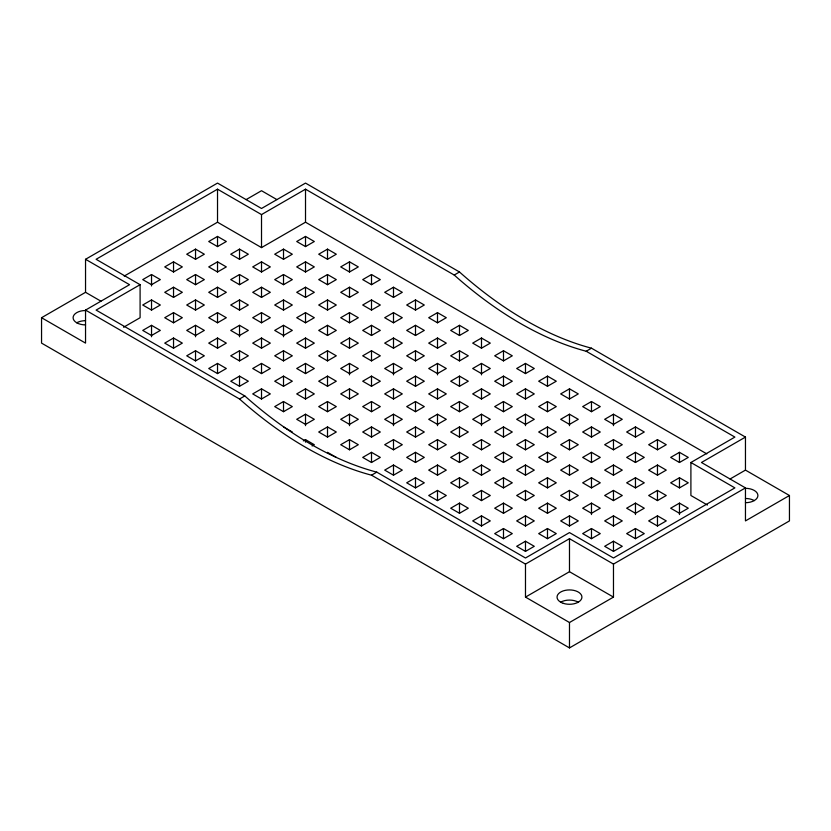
<?xml version="1.0" encoding="UTF-8"?>
<svg xmlns="http://www.w3.org/2000/svg" width="831" height="831" viewBox="0 0 831 831"><rect width="100%" height="100%" fill="white"/><g stroke="black" fill="none" stroke-linecap="round" stroke-linejoin="round"><path stroke-width="1.25" d="M85.541 292.315L85.541 259.293L217.525 183.09L261.516 208.488L305.517 183.09L459.491 271.986A356.198 205.652 60 0 0 591.475 348.189L745.459 437.085L745.459 470.107L789.45 495.505L789.45 520.912L569.484 647.91L41.55 343.11L41.55 317.712L85.541 292.315L100.946 301.196M707.399 505.03L690.904 495.505L690.904 462.493L734.895 437.085L586.198 351.243A356.198 205.652 60 0 1 454.214 275.04L305.517 189.188L261.516 214.585L217.525 189.188L96.105 259.293L140.096 284.69L140.096 317.712L123.601 327.237M246.121 199.606L261.516 190.715L276.92 199.606M124.214 276.079L217.525 222.209L261.516 247.607L305.517 222.209L706.797 453.882M41.55 317.712L85.541 343.11L85.541 310.088L129.543 284.69L85.541 259.293M151.533 274.531L142.735 279.611L151.533 284.69L160.331 279.611L151.533 274.531L151.533 285.957M173.534 261.827L164.735 266.907L173.534 271.986L182.332 266.907L173.534 261.827L173.534 271.986M195.534 249.134L186.726 254.213L195.534 259.293L204.333 254.213L195.534 249.134L195.534 259.293M217.525 236.43L208.726 241.509L217.525 246.589L226.323 241.509L217.525 236.43L217.525 246.589M140.096 284.69L96.105 310.088L244.802 395.94A356.198 205.652 60 0 0 376.786 472.143L525.483 557.996L569.484 532.588L613.475 557.996L734.895 487.89L690.904 462.493M151.533 299.929L142.735 305.008L151.533 310.088L160.331 305.008L151.533 299.929L151.533 310.088M173.534 287.235L164.735 292.315L173.534 297.394L182.332 292.315L173.534 287.235L173.534 297.394M195.534 274.531L186.726 279.611L195.534 284.69L204.333 279.611L195.534 274.531L195.534 284.69M217.525 261.827L208.726 266.907L217.525 271.986L226.323 266.907L217.525 261.827L217.525 271.986M239.525 249.134L230.727 254.213L239.525 259.293L248.324 254.213L239.525 249.134L239.525 259.293M151.533 325.326L142.735 330.416L151.533 335.495L160.331 330.416L151.533 325.326L151.533 336.763M173.534 312.633L164.735 317.712L173.534 322.792L182.332 317.712L173.534 312.633L173.534 322.792M195.534 299.929L186.726 305.008L195.534 310.088L204.333 305.008L195.534 299.929L195.534 310.088M217.525 287.235L208.726 292.315L217.525 297.394L226.323 292.315L217.525 287.235L217.525 297.394M239.525 274.531L230.727 279.611L239.525 284.69L248.324 279.611L239.525 274.531L239.525 284.69M261.516 261.827L252.717 266.907L261.516 271.986L270.324 266.907L261.516 261.827L261.516 271.986M283.516 249.134L274.718 254.213L283.516 259.293L292.315 254.213L283.516 249.134L283.516 259.293M305.517 236.43L296.719 241.509L305.517 246.589L314.315 241.509L305.517 236.43L305.517 246.589M173.534 338.03L164.735 343.11L173.534 348.189L182.332 343.11L173.534 338.03L173.534 348.189M195.534 325.326L186.726 330.416L195.534 335.495L204.333 330.416L195.534 325.326L195.534 336.763M217.525 312.633L208.726 317.712L217.525 322.792L226.323 317.712L217.525 312.633L217.525 322.792M239.525 299.929L230.727 305.008L239.525 310.088L248.324 305.008L239.525 299.929L239.525 310.088M261.516 287.235L252.717 292.315L261.516 297.394L270.324 292.315L261.516 287.235L261.516 297.394M283.516 274.531L274.718 279.611L283.516 284.69L292.315 279.611L283.516 274.531L283.516 284.69M305.517 261.827L296.719 266.907L305.517 271.986L314.315 266.907L305.517 261.827L305.517 271.986M327.507 249.134L318.709 254.213L327.507 259.293L336.306 254.213L327.507 249.134L327.507 259.293M195.534 350.734L186.726 355.813L195.534 360.893L204.333 355.813L195.534 350.734L195.534 360.893M217.525 338.03L208.726 343.11L217.525 348.189L226.323 343.11L217.525 338.03L217.525 348.189M239.525 325.326L230.727 330.416L239.525 335.495L248.324 330.416L239.525 325.326L239.525 336.763M261.516 312.633L252.717 317.712L261.516 322.792L270.324 317.712L261.516 312.633L261.516 322.792M283.516 299.929L274.718 305.008L283.516 310.088L292.315 305.008L283.516 299.929L283.516 310.088M305.517 287.235L296.719 292.315L305.517 297.394L314.315 292.315L305.517 287.235L305.517 297.394M327.507 274.531L318.709 279.611L327.507 284.69L336.306 279.611L327.507 274.531L327.507 284.69M349.508 261.827L340.71 266.907L349.508 271.986L358.306 266.907L349.508 261.827L349.508 271.986M217.525 363.427L208.726 368.507L217.525 373.586L226.323 368.507L217.525 363.427L217.525 373.586M239.525 350.734L230.727 355.813L239.525 360.893L248.324 355.813L239.525 350.734L239.525 360.893M261.516 338.03L252.717 343.11L261.516 348.189L270.324 343.11L261.516 338.03L261.516 348.189M283.516 325.326L274.718 330.416L283.516 335.495L292.315 330.416L283.516 325.326L283.516 336.763M305.517 312.633L296.719 317.712L305.517 322.792L314.315 317.712L305.517 312.633L305.517 322.792M327.507 299.929L318.709 305.008L327.507 310.088L336.306 305.008L327.507 299.929L327.507 310.088M349.508 287.235L340.71 292.315L349.508 297.394L358.306 292.315L349.508 287.235L349.508 297.394M371.509 274.531L362.711 279.611L371.509 284.69L380.307 279.611L371.509 274.531L371.509 284.69M239.525 376.131L230.727 381.211L239.525 386.29L248.324 381.211L239.525 376.131L239.525 386.29M261.516 363.427L252.717 368.507L261.516 373.586L270.324 368.507L261.516 363.427L261.516 373.586M283.516 350.734L274.718 355.813L283.516 360.893L292.315 355.813L283.516 350.734L283.516 360.893M305.517 338.03L296.719 343.11L305.517 348.189L314.315 343.11L305.517 338.03L305.517 348.189M327.507 325.326L318.709 330.416L327.507 335.495L336.306 330.416L327.507 325.326L327.507 335.495M349.508 312.633L340.71 317.712L349.508 322.792L358.306 317.712L349.508 312.633L349.508 322.792M371.509 299.929L362.711 305.008L371.509 310.088L380.307 305.008L371.509 299.929L371.509 310.088M393.499 287.235L384.701 292.315L393.499 297.394L402.297 292.315L393.499 287.235L393.499 297.394M85.541 310.088L239.525 398.994L244.802 395.94M454.214 275.04L459.491 271.986M261.516 388.835L252.717 393.915L261.516 398.994L270.324 393.915L261.516 388.835L261.516 398.994M283.516 376.131L274.718 381.211L283.516 386.29L292.315 381.211L283.516 376.131L283.516 386.29M305.517 363.427L296.719 368.507L305.517 373.586L314.315 368.507L305.517 363.427L305.517 373.586M327.507 350.734L318.709 355.813L327.507 360.893L336.306 355.813L327.507 350.734L327.507 360.893M349.508 338.03L340.71 343.11L349.508 348.189L358.306 343.11L349.508 338.03L349.508 348.189M371.509 325.326L362.711 330.416L371.509 335.495L380.307 330.416L371.509 325.326L371.509 335.495M393.499 312.633L384.701 317.712L393.499 322.792L402.297 317.712L393.499 312.633L393.499 322.792M415.5 299.929L406.702 305.008L415.5 310.088L424.298 305.008L415.5 299.929L415.5 310.088M283.516 401.529L274.718 406.608L283.516 411.688L292.315 406.608L283.516 401.529L283.516 411.688M305.517 388.835L296.719 393.915L305.517 398.994L314.315 393.915L305.517 388.835L305.517 398.994M327.507 376.131L318.709 381.211L327.507 386.29L336.306 381.211L327.507 376.131L327.507 386.29M349.508 363.427L340.71 368.507L349.508 373.586L358.306 368.507L349.508 363.427L349.508 374.864M371.509 350.734L362.711 355.813L371.509 360.893L380.307 355.813L371.509 350.734L371.509 360.893M393.499 338.03L384.701 343.11L393.499 348.189L402.297 343.11L393.499 338.03L393.499 348.189M415.5 325.326L406.702 330.416L415.5 335.495L424.298 330.416L415.5 325.326L415.5 335.495M437.501 312.633L428.703 317.712L437.501 322.792L446.299 317.712L437.501 312.633L437.501 322.792M305.517 414.233L296.719 419.312L305.517 424.392L314.315 419.312L305.517 414.233L305.517 425.659M327.507 401.529L318.709 406.608L327.507 411.688L336.306 406.608L327.507 401.529L327.507 411.688M349.508 388.835L340.71 393.915L349.508 398.994L358.306 393.915L349.508 388.835L349.508 398.994M371.509 376.131L362.711 381.211L371.509 386.29L380.307 381.211L371.509 376.131L371.509 386.29M393.499 363.427L384.701 368.507L393.499 373.586L402.297 368.507L393.499 363.427L393.499 374.864M415.5 350.734L406.702 355.813L415.5 360.893L424.298 355.813L415.5 350.734L415.5 360.893M437.501 338.03L428.703 343.11L437.501 348.189L446.299 343.11L437.501 338.03L437.501 348.189M459.491 325.326L450.693 330.416L459.491 335.495L468.289 330.416L459.491 325.326L459.491 335.495M303.315 440.897L305.517 439.63L314.315 444.71L312.113 445.977M327.507 426.926L318.709 432.006L327.507 437.085L336.306 432.006L327.507 426.926L327.507 437.085M349.508 414.233L340.71 419.312L349.508 424.392L358.306 419.312L349.508 414.233L349.508 425.659M371.509 401.529L362.711 406.608L371.509 411.688L380.307 406.608L371.509 401.529L371.509 411.688M393.499 388.835L384.701 393.915L393.499 398.994L402.297 393.915L393.499 388.835L393.499 398.994M415.5 376.131L406.702 381.211L415.5 386.29L424.298 381.211L415.5 376.131L415.5 386.29M437.501 363.427L428.703 368.507L437.501 373.586L446.299 368.507L437.501 363.427L437.501 374.864M459.491 350.734L450.693 355.813L459.491 360.893L468.289 355.813L459.491 350.734L459.491 360.893M481.492 338.03L472.694 343.11L481.492 348.189L490.29 343.11L481.492 338.03L481.492 348.189M349.508 439.63L340.71 444.71L349.508 449.789L358.306 444.71L349.508 439.63L349.508 449.789M371.509 426.926L362.711 432.006L371.509 437.085L380.307 432.006L371.509 426.926L371.509 437.085M393.499 414.233L384.701 419.312L393.499 424.392L402.297 419.312L393.499 414.233L393.499 425.659M415.5 401.529L406.702 406.608L415.5 411.688L424.298 406.608L415.5 401.529L415.5 411.688M437.501 388.835L428.703 393.915L437.501 398.994L446.299 393.915L437.501 388.835L437.501 398.994M459.491 376.131L450.693 381.211L459.491 386.29L468.289 381.211L459.491 376.131L459.491 386.29M481.492 363.427L472.694 368.507L481.492 373.586L490.29 368.507L481.492 363.427L481.492 374.864M503.493 350.734L494.694 355.813L503.493 360.893L512.291 355.813L503.493 350.734L503.493 360.893M371.509 452.334L362.711 457.414L371.509 462.493L380.307 457.414L371.509 452.334L371.509 462.493M393.499 439.63L384.701 444.71L393.499 449.789L402.297 444.71L393.499 439.63L393.499 449.789M415.5 426.926L406.702 432.006L415.5 437.085L424.298 432.006L415.5 426.926L415.5 437.085M437.501 414.233L428.703 419.312L437.501 424.392L446.299 419.312L437.501 414.233L437.501 425.659M459.491 401.529L450.693 406.608L459.491 411.688L468.289 406.608L459.491 401.529L459.491 411.688M481.492 388.835L472.694 393.915L481.492 398.994L490.29 393.915L481.492 388.835L481.492 398.994M503.493 376.131L494.694 381.211L503.493 386.29L512.291 381.211L503.493 376.131L503.493 386.29M525.483 363.427L516.685 368.507L525.483 373.586L534.281 368.507L525.483 363.427L525.483 373.586M239.525 398.994A356.198 205.652 60 0 0 371.509 475.187L376.786 472.143M586.198 351.243L591.475 348.189M393.499 465.028L384.701 470.107L393.499 475.187L402.297 470.107L393.499 465.028L393.499 475.187M415.5 452.334L406.702 457.414L415.5 462.493L424.298 457.414L415.5 452.334L415.5 462.493M437.501 439.63L428.703 444.71L437.501 449.789L446.299 444.71L437.501 439.63L437.501 449.789M459.491 426.926L450.693 432.006L459.491 437.085L468.289 432.006L459.491 426.926L459.491 437.085M481.492 414.233L472.694 419.312L481.492 424.392L490.29 419.312L481.492 414.233L481.492 425.659M503.493 401.529L494.694 406.608L503.493 411.688L512.291 406.608L503.493 401.529L503.493 411.688M525.483 388.835L516.685 393.915L525.483 398.994L534.281 393.915L525.483 388.835L525.483 398.994M547.484 376.131L538.685 381.211L547.484 386.29L556.282 381.211L547.484 376.131L547.484 386.29M415.5 477.732L406.702 482.811L415.5 487.89L424.298 482.811L415.5 477.732L415.5 487.89M437.501 465.028L428.703 470.107L437.501 475.187L446.299 470.107L437.501 465.028L437.501 475.187M459.491 452.334L450.693 457.414L459.491 462.493L468.289 457.414L459.491 452.334L459.491 462.493M481.492 439.63L472.694 444.71L481.492 449.789L490.29 444.71L481.492 439.63L481.492 449.789M503.493 426.926L494.694 432.006L503.493 437.085L512.291 432.006L503.493 426.926L503.493 437.085M525.483 414.233L516.685 419.312L525.483 424.392L534.281 419.312L525.483 414.233L525.483 425.659M547.484 401.529L538.685 406.608L547.484 411.688L556.282 406.608L547.484 401.529L547.484 411.688M569.484 388.835L560.676 393.915L569.484 398.994L578.283 393.915L569.484 388.835L569.484 398.994M437.501 490.425L428.703 495.505L437.501 500.594L446.299 495.505L437.501 490.425L437.501 500.594M459.491 477.732L450.693 482.811L459.491 487.89L468.289 482.811L459.491 477.732L459.491 487.89M481.492 465.028L472.694 470.107L481.492 475.187L490.29 470.107L481.492 465.028L481.492 475.187M503.493 452.334L494.694 457.414L503.493 462.493L512.291 457.414L503.493 452.334L503.493 462.493M525.483 439.63L516.685 444.71L525.483 449.789L534.281 444.71L525.483 439.63L525.483 449.789M547.484 426.926L538.685 432.006L547.484 437.085L556.282 432.006L547.484 426.926L547.484 437.085M569.484 414.233L560.676 419.312L569.484 424.392L578.283 419.312L569.484 414.233L569.484 425.659M591.475 401.529L582.676 406.608L591.475 411.688L600.273 406.608L591.475 401.529L591.475 411.688M459.491 503.129L450.693 508.208L459.491 513.288L468.289 508.208L459.491 503.129L459.491 513.288M481.492 490.425L472.694 495.505L481.492 500.594L490.29 495.505L481.492 490.425L481.492 500.594M503.493 477.732L494.694 482.811L503.493 487.89L512.291 482.811L503.493 477.732L503.493 487.89M525.483 465.028L516.685 470.107L525.483 475.187L534.281 470.107L525.483 465.028L525.483 475.187M547.484 452.334L538.685 457.414L547.484 462.493L556.282 457.414L547.484 452.334L547.484 462.493M569.484 439.63L560.676 444.71L569.484 449.789L578.283 444.71L569.484 439.63L569.484 449.789M591.475 426.926L582.676 432.006L591.475 437.085L600.273 432.006L591.475 426.926L591.475 437.085M613.475 414.233L604.677 419.312L613.475 424.392L622.274 419.312L613.475 414.233L613.475 425.659M481.492 515.833L472.694 520.912L481.492 525.992L490.29 520.912L481.492 515.833L481.492 525.992M503.493 503.129L494.694 508.208L503.493 513.288L512.291 508.208L503.493 503.129L503.493 513.288M525.483 490.425L516.685 495.505L525.483 500.594L534.281 495.505L525.483 490.425L525.483 500.594M547.484 477.732L538.685 482.811L547.484 487.89L556.282 482.811L547.484 477.732L547.484 487.89M569.484 465.028L560.676 470.107L569.484 475.187L578.283 470.107L569.484 465.028L569.484 475.187M591.475 452.334L582.676 457.414L591.475 462.493L600.273 457.414L591.475 452.334L591.475 462.493M613.475 439.63L604.677 444.71L613.475 449.789L622.274 444.71L613.475 439.63L613.475 449.789M635.466 426.926L626.667 432.006L635.466 437.085L644.274 432.006L635.466 426.926L635.466 437.085M503.493 528.526L494.694 533.606L503.493 538.685L512.291 533.606L503.493 528.526L503.493 538.685M525.483 515.833L516.685 520.912L525.483 525.992L534.281 520.912L525.483 515.833L525.483 525.992M547.484 503.129L538.685 508.208L547.484 513.288L556.282 508.208L547.484 503.129L547.484 513.288M569.484 490.425L560.676 495.505L569.484 500.594L578.283 495.505L569.484 490.425L569.484 500.594M591.475 477.732L582.676 482.811L591.475 487.89L600.273 482.811L591.475 477.732L591.475 487.89M613.475 465.028L604.677 470.107L613.475 475.187L622.274 470.107L613.475 465.028L613.475 475.187M635.466 452.334L626.667 457.414L635.466 462.493L644.274 457.414L635.466 452.334L635.466 462.493M657.466 439.63L648.668 444.71L657.466 449.789L666.265 444.71L657.466 439.63L657.466 449.789M525.483 541.23L516.685 546.31L525.483 551.389L534.281 546.31L525.483 541.23L525.483 551.389M547.484 528.526L538.685 533.606L547.484 538.685L556.282 533.606L547.484 528.526L547.484 538.685M569.484 515.833L560.676 520.912L569.484 525.992L578.283 520.912L569.484 515.833L569.484 525.992M591.475 503.129L582.676 508.208L591.475 513.288L600.273 508.208L591.475 503.129L591.475 514.555M613.475 490.425L604.677 495.505L613.475 500.594L622.274 495.505L613.475 490.425L613.475 500.594M635.466 477.732L626.667 482.811L635.466 487.89L644.274 482.811L635.466 477.732L635.466 487.89M657.466 465.028L648.668 470.107L657.466 475.187L666.265 470.107L657.466 465.028L657.466 475.187M679.467 452.334L670.669 457.414L679.467 462.493L688.265 457.414L679.467 452.334L679.467 462.493M371.509 475.187L525.483 564.093L569.484 538.685L613.475 564.093L745.459 487.89L745.459 520.912L789.45 495.505M745.459 437.085L701.457 462.493L745.459 487.89M591.475 528.526L582.676 533.606L591.475 538.685L600.273 533.606L591.475 528.526L591.475 538.685M613.475 515.833L604.677 520.912L613.475 525.992L622.274 520.912L613.475 515.833L613.475 525.992M635.466 503.129L626.667 508.208L635.466 513.288L644.274 508.208L635.466 503.129L635.466 514.555M657.466 490.425L648.668 495.505L657.466 500.594L666.265 495.505L657.466 490.425L657.466 500.594M679.467 477.732L670.669 482.811L679.467 487.89L688.265 482.811L679.467 477.732L679.467 487.89M613.475 541.23L604.677 546.31L613.475 551.389L622.274 546.31L613.475 541.23L613.475 551.389M635.466 528.526L626.667 533.606L635.466 538.685L644.274 533.606L635.466 528.526L635.466 538.685M657.466 515.833L648.668 520.912L657.466 525.992L666.265 520.912L657.466 515.833L657.466 525.992M679.467 503.129L670.669 508.208L679.467 513.288L688.265 508.208L679.467 503.129L679.467 514.555M525.483 564.093L525.483 597.105L569.484 571.707L613.475 597.105L613.475 564.093M730.054 478.999L745.459 470.107M525.483 597.105L569.484 622.512L613.475 597.105M283.516 426.926L292.315 432.006M327.507 452.334L336.306 457.414M569.484 538.685L569.484 571.707M569.484 622.512L569.484 647.91M305.517 189.188L305.517 222.209M305.517 439.63L305.517 442.165M261.516 214.585L261.516 247.607M217.525 189.188L217.525 222.209M76.743 322.792A12.444 7.188 0 0 1 85.541 320.683M560.676 602.184A12.444 7.188 0 0 1 578.283 602.184M745.459 498.486A12.444 7.188 0 0 1 754.257 500.594M745.459 488.327A12.444 7.188 0 0 1 757.903 495.505A12.444 7.188 0 0 1 745.459 502.693M85.541 324.9A12.444 7.188 0 0 1 73.097 317.712A12.444 7.188 0 0 1 85.541 310.524M563.262 603.327A12.444 7.188 0 0 0 581.918 597.105A12.444 7.188 0 0 0 563.262 590.883A12.444 7.188 0 0 0 563.262 603.327"/></g></svg>
